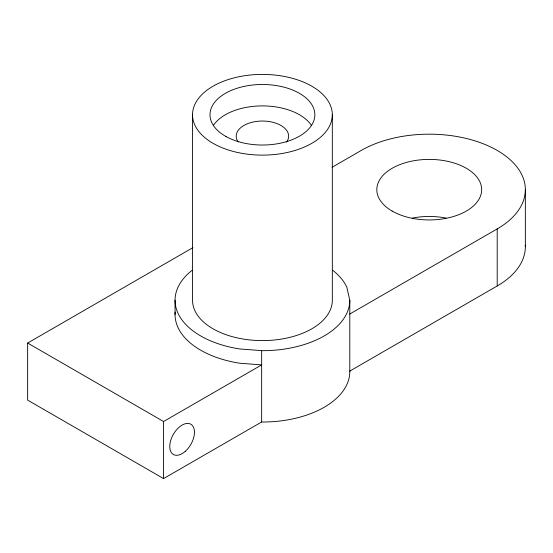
<?xml version="1.0" encoding="UTF-8"?>
<svg xmlns="http://www.w3.org/2000/svg" width="553" height="553" viewBox="0 0 553 553"><rect width="100%" height="100%" fill="white"/><g stroke="black" fill="none" stroke-linecap="round" stroke-linejoin="round"><path stroke-width="0.83" d="M192.969 247.606L27.65 343.047L27.65 400.123L163.57 478.594L261.652 421.974L261.652 350.63M261.652 421.974L262.426 422.029A87.374 50.447 0 0 0 349.8 371.588L349.8 300.244L346.821 287.187A87.374 50.447 0 0 0 332.733 270.293M332.104 167.276L361.275 150.43A96.111 55.487 0 0 1 497.202 150.43A96.111 55.487 0 0 1 497.202 228.907L497.202 285.977L349.696 371.139L349.8 371.588M27.65 343.047L163.57 421.524L261.652 364.897L239.808 363.238A87.374 50.447 0 0 1 175.156 312.051M349.696 314.063L497.202 228.907M525.35 189.672L525.35 246.742M332.325 114.761A69.899 40.355 0 0 1 227.477 149.711A69.899 40.355 0 0 1 227.477 79.812A69.899 40.355 0 0 1 332.325 114.761L332.325 300.244A69.899 40.355 0 0 1 262.426 340.6A69.899 40.355 0 0 1 192.527 300.244L192.527 114.761M175.052 300.244L175.052 314.512M163.57 421.524L163.57 478.594M412.4 218.076A52.424 30.27 0 0 1 446.077 218.076M525.309 245.138A96.111 55.487 0 0 1 497.202 285.977M238.177 141.914A26.212 15.131 0 0 1 262.495 121.031A26.212 15.131 0 0 1 286.613 141.99M349.8 300.244A87.374 50.447 0 0 1 262.426 350.692L239.808 348.971A87.374 50.447 0 0 1 192.119 270.293M213.354 125.51A52.424 30.27 0 0 1 262.571 105.893A52.424 30.27 0 0 1 311.595 125.669M392.167 211.073A52.424 30.27 0 0 0 479.88 197.504A52.424 30.27 0 0 0 415.669 160.432A52.424 30.27 0 0 0 392.167 211.073M226.149 136.612A52.424 30.27 0 0 0 313.337 121.971A52.424 30.27 0 0 0 247.785 85.694A52.424 30.27 0 0 0 226.149 136.612M185.303 451.296A17.475 10.092 -60 0 0 190.847 424.227A17.475 10.092 -60 0 0 170.172 442.559A17.475 10.092 -60 0 0 185.303 451.296"/></g></svg>
